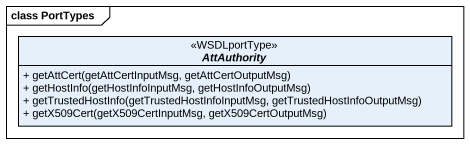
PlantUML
@startuml
mainframe class PortTypes
hide circle
hide empty members
skinparam classAttributeIconSize 0
interface AttAuthority <<WSDLportType>> {
  + getAttCert(getAttCertInputMsg, getAttCertOutputMsg)
  + getHostInfo(getHostInfoInputMsg, getHostInfoOutputMsg)
  + getTrustedHostInfo(getTrustedHostInfoInputMsg, getTrustedHostInfoOutputMsg)
  + getX509Cert(getX509CertInputMsg, getX509CertOutputMsg)
}
@enduml
